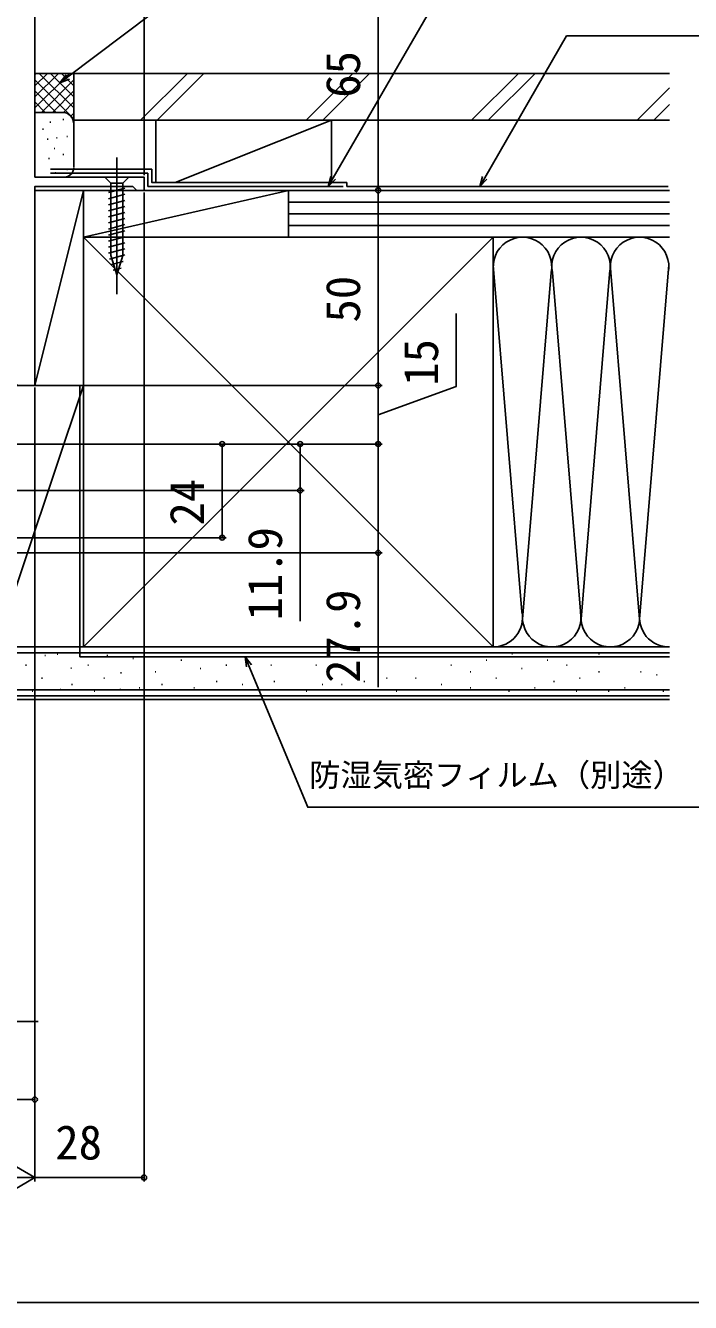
# Model space of a CAD drawing. Units: millimetres, scale not verified. Extents: x -525 to 525, y -783 to 778.
# Drawn here: x 157.6 to 328, y -782.7 to -455.4 of the extents above; entities that cross this region are included whole.
import ezdxf
from ezdxf.enums import TextEntityAlignment as Align

# ---------------------------------------------------------------- set-up
doc = ezdxf.new("R2010")
doc.units = ezdxf.units.MM
doc.header["$LTSCALE"] = 4
for name, color, linetype in [('0-3_YKK_11', 7, 'Continuous'), ('0-6_YKK_13', 4, 'Continuous'), ('0-8_YKK_D', 6, 'Continuous'), ('0-9_YKK_ZWAK', 7, 'Continuous'), ('0-A_YSS_K', 3, 'Continuous'), ('0-B_YSS_KE', 3, 'Continuous')]:
    doc.layers.add(name, color=color, linetype=linetype)
doc.styles.add('ＭＳ ゴシック', font='')
doc.styles.get('ＭＳ ゴシック').set_extended_font_data('MS Gothic')

msp = doc.modelspace()

# ---------------------------------------------------------------- linework, layer by layer
at = {"layer": '0-3_YKK_11'}
msp.add_lwpolyline([(160, -433.7), (160, -494.3), (188, -494.3), (188, -497.7), (186.1, -497.7), (185.6, -497.2), (185.1, -496.7), (160, -496.7), (160, -547.7), (155.758, -547.7), (155.575, -547.58), (155.025, -547.58), (154.842, -547.7), (152.2, -547.7)], dxfattribs=at)
at = {"layer": '0-6_YKK_13'}
for p, q in [((181, -489.3), (181, -524.3)), ((184.1, -494.3), (177.9, -494.3)), ((177.9, -494.3), (179.45, -495.85)), ((178.9, -498.276), (183.1, -497.151)), ((179.45, -495.85), (179.45, -514.384)), ((182.55, -495.85), (179.45, -495.85)), ((184.1, -494.3), (182.55, -495.85)), ((182.55, -514.384), (182.55, -495.85)), ((178.9, -499.829), (183.1, -498.704)), ((178.9, -501.382), (183.1, -500.257)), ((178.9, -502.935), (183.1, -501.81)), ((178.9, -504.488), (183.1, -503.363)), ((178.9, -506.041), (183.1, -504.916)), ((178.9, -507.594), (183.1, -506.469)), ((178.9, -509.147), (183.1, -508.021)), ((178.9, -510.7), (183.1, -509.574)), ((178.9, -512.253), (183.1, -511.127)), ((178.9, -513.806), (183.1, -512.68)), ((179.159, -515.289), (183.1, -514.233)), ((181, -519.3), (179.45, -514.384)), ((179.61, -516.721), (182.646, -515.908)), ((181, -519.3), (182.55, -514.384)), ((180.062, -518.153), (182.112, -517.604))]:
    msp.add_line(p, q, dxfattribs=at)
at = {"layer": '0-8_YKK_D'}
for p, q in [((188, -493.8), (188, -411.7)), ((248, -432.7), (248, -497.7)), ((188, -498.2), (188, -751.701)), ((190, -497.7), (249, -497.7)), ((190, -497.7), (249, -497.7)), ((248, -497.7), (248, -547.7)), ((160, -548.2), (160, -731.701)), ((160, -548.2), (160, -751.701)), ((160, -548.2), (160, -751.701)), ((160.5, -547.7), (249, -547.7)), ((160.5, -547.7), (249, -547.7)), ((248, -562.7), (248, -547.7)), ((133, -562.7), (249, -562.7)), ((133, -562.7), (249, -562.7)), ((133, -562.7), (229, -562.7)), ((133, -562.7), (209, -562.7)), ((208, -562.7), (208, -586.7)), ((130, -574.6), (229, -574.6)), ((75.2, -586.7), (209, -586.7)), ((-125.765, -590.597), (249, -590.597)), ((132.5, -710.701), (160.827, -710.701)), ((130, -730.701), (160, -730.701)), ((160, -750.701), (150.907, -745.451)), ((160, -750.701), (141.813, -750.701)), ((160, -750.701), (150.907, -755.951)), ((160, -750.701), (188, -750.701))]:
    msp.add_line(p, q, dxfattribs=at)
for points in [[(166.414, -470.144), (168.45, -468.608), (269.122, -392.7), (357.103, -392.7)], [(235.21, -496.7), (236.485, -494.492), (269.603, -437.129), (357.899, -437.129)], [(274.027, -496.7), (275.302, -494.492), (296.296, -458.129), (405.117, -458.129)], [(168.862, -469.154), (166.414, -470.144), (168.039, -468.063)], [(237.076, -494.833), (235.21, -496.7), (235.893, -494.15)], [(275.894, -494.833), (274.027, -496.7), (274.711, -494.15)], [(248, -555.2), (268, -547.936), (268, -529.208)], [(228, -562.7), (228, -574.6), (228, -608.082)], [(248, -562.7), (248, -590.597), (248, -625.034)], [(214.245, -619.817), (213.896, -617.2), (215.507, -619.292)], [(213.896, -617.2), (214.876, -619.554), (229.953, -655.775), (349.868, -655.775)]]:
    msp.add_lwpolyline(points, dxfattribs=at)
for centre in [(248, -497.7), (248, -497.7), (248, -547.7), (248, -547.7), (208, -562.7), (228, -562.7), (248, -562.7), (248, -562.7), (228, -574.6), (208, -586.7), (248, -590.597), (160, -730.701), (188, -750.701)]:
    msp.add_circle(centre, 0.637, dxfattribs=at)
at = {"layer": '0-9_YKK_ZWAK'}
msp.add_lwpolyline([(-525, -782.7), (525, -782.7), (525, 747.3)], dxfattribs=at)
at = {"layer": '0-A_YSS_K'}
for p, q in [((160, -468.073), (160.373, -467.7)), ((170, -467.7), (160, -467.7)), ((160, -476.558), (168.858, -467.7)), ((160, -473.729), (166.029, -467.7)), ((160, -470.901), (163.201, -467.7)), ((161.142, -467.7), (170, -476.558)), ((163.971, -467.7), (170, -473.729)), ((166.799, -467.7), (170, -470.901)), ((169.627, -467.7), (170, -468.073)), ((170, -480.7), (170, -467.7)), ((199.11, -467.7), (187.11, -479.7)), ((203.353, -467.7), (191.353, -479.7)), ((241.537, -467.7), (229.537, -479.7)), ((245.779, -467.7), (233.779, -479.7)), ((283.963, -467.7), (271.963, -479.7)), ((288.206, -467.7), (276.206, -479.7)), ((160, -469.386), (170, -479.386)), ((161.686, -477.7), (170, -469.386)), ((160, -472.215), (165.485, -477.7)), ((164.515, -477.7), (170, -472.215)), ((322.658, -471.431), (314.389, -479.7)), ((160, -475.043), (162.675, -477.718)), ((167, -477.7), (160, -477.7)), ((167.325, -477.718), (170, -475.043)), ((322.658, -475.674), (318.632, -479.7)), ((163.857, -480.195), (164.057, -480.195)), ((167.195, -479.528), (167.395, -479.528)), ((169.205, -478.666), (170, -477.872)), ((170, -491.69), (170, -480.7)), ((191, -479.7), (191, -495.7)), ((191, -479.7), (236, -479.7)), ((196, -495.7), (236, -479.7)), ((236, -479.7), (236, -495.7)), ((162.001, -482.026), (162.201, -482.026)), ((165.526, -484.201), (165.726, -484.201)), ((168.196, -483.867), (168.396, -483.867)), ((163.189, -484.535), (163.389, -484.535)), ((164.923, -486.994), (165.123, -486.994)), ((163.523, -489.542), (163.723, -489.542)), ((167.195, -488.541), (167.395, -488.541)), ((165.192, -493.214), (165.392, -493.214)), ((168.196, -492.382), (168.396, -492.382)), ((160.3, -494.3), (167, -494.3)), ((160, -547.7), (172.5, -497.7)), ((225, -497.7), (172.5, -509.7)), ((236, -497.7), (191, -497.7)), ((322.658, -497.7), (225, -497.7)), ((225, -509.7), (225, -497.7)), ((322.658, -500.7), (225, -500.7)), ((322.658, -503.7), (225, -503.7)), ((322.658, -506.7), (225, -506.7)), ((172.5, -614.7), (277.5, -509.7)), ((172.5, -509.7), (277.5, -614.7)), ((225, -509.7), (322.658, -509.7)), ((277.5, -509.7), (322.658, -509.7)), ((277.506, -516.894), (284.842, -605.668)), ((315, -607.581), (322.501, -516.807)), ((292.342, -518.732), (285, -607.581)), ((300, -607.581), (292.658, -518.732)), ((307.39, -518.145), (300, -607.581)), ((307.661, -518.765), (315, -607.581)), ((172.5, -547.7), (150, -547.7)), ((172.5, -547.7), (150, -614.7)), ((172.5, -614.7), (172.5, -547.7)), ((172.5, -614.7), (150, -614.7)), ((277.5, -614.7), (322.658, -614.7)), ((322.658, -616.2), (150, -616.2)), ((162.565, -616.919), (162.765, -616.919)), ((165.684, -616.53), (165.884, -616.53)), ((178.481, -616.919), (178.681, -616.919)), ((185.108, -617.699), (185.308, -617.699)), ((189.199, -617.266), (189.399, -617.266)), ((197.44, -618.09), (197.64, -618.09)), ((213.924, -617.266), (214.124, -617.266)), ((226.217, -617.266), (226.417, -617.266)), ((236.931, -617.266), (237.131, -617.266)), ((250.118, -617.266), (250.318, -617.266)), ((259.184, -617.266), (259.384, -617.266)), ((275.667, -618.09), (275.867, -618.09)), ((282.26, -616.442), (282.46, -616.442)), ((291.326, -618.09), (291.526, -618.09)), ((304.513, -616.442), (304.713, -616.442)), ((311.106, -617.266), (311.306, -617.266)), ((320.996, -617.266), (321.196, -617.266)), ((157.623, -619.414), (157.823, -619.414)), ((169.192, -620.148), (169.392, -620.148)), ((173.54, -619.414), (173.74, -619.414)), ((181.989, -621.317), (182.19, -621.317)), ((190.847, -621.062), (191.047, -621.062)), ((202.385, -620.238), (202.585, -620.238)), ((208.979, -619.414), (209.179, -619.414)), ((220.448, -619.414), (220.648, -619.414)), ((231.986, -619.414), (232.186, -619.414)), ((242.701, -619.414), (242.901, -619.414)), ((266.601, -619.414), (266.801, -619.414)), ((271.546, -621.062), (271.746, -621.062)), ((284.733, -620.238), (284.933, -620.238)), ((296.271, -619.414), (296.471, -619.414)), ((304.513, -621.062), (304.713, -621.062)), ((315.227, -621.062), (315.427, -621.062)), ((161.744, -622.711), (161.944, -622.711)), ((169.419, -624.359), (169.619, -624.359)), ((177.661, -622.711), (177.861, -622.711)), ((192.495, -624.359), (192.695, -624.359)), ((206.506, -623.535), (206.706, -623.535)), ((213.099, -624.359), (213.299, -624.359)), ((221.272, -623.535), (221.472, -623.535)), ((233.635, -624.359), (233.835, -624.359)), ((238.58, -624.359), (238.78, -624.359)), ((244.349, -623.535), (244.549, -623.535)), ((250.118, -622.711), (250.318, -622.711)), ((257.535, -622.711), (257.735, -622.711)), ((264.129, -624.359), (264.329, -624.359)), ((278.139, -622.711), (278.339, -622.711)), ((292.974, -623.535), (293.174, -623.535)), ((299.568, -622.711), (299.768, -622.711)), ((319.347, -621.887), (319.547, -621.887)), ((322.658, -625.7), (150, -625.7)), ((322.658, -628.2), (150, -628.2)), ((159.272, -626.007), (159.472, -626.007)), ((166.463, -625.605), (166.663, -625.605)), ((175.188, -626.007), (175.388, -626.007)), ((181.8, -625.605), (182, -625.605)), ((186.726, -625.183), (186.926, -625.183)), ((200.737, -625.183), (200.937, -625.183)), ((229.514, -626.007), (229.714, -626.007)), ((252.59, -626.007), (252.79, -626.007)), ((271.546, -625.183), (271.746, -625.183)), ((281.436, -626.007), (281.636, -626.007)), ((288.029, -625.183), (288.229, -625.183)), ((298.743, -626.007), (298.943, -626.007)), ((306.985, -626.007), (307.185, -626.007)), ((311.106, -625.183), (311.306, -625.183)), ((320.996, -626.007), (321.196, -626.007))]:
    msp.add_line(p, q, dxfattribs=at)
for points in [[(172.5, -547.7), (172.5, -497.7), (160, -497.7), (160, -547.7)], [(225, -509.7), (225, -497.7), (172.5, -497.7), (172.5, -509.7)]]:
    msp.add_lwpolyline(points, close=True, dxfattribs=at)
for centre, radius, start, end in [((167, -480.7), 3, 360, 90), ((167.392, -491.721), 2.609, 261.34878, 358.26236), ((285, -517.2), 7.5, 348.21668, 191.78379), ((300, -517.2), 7.5, 348.21668, 191.78379), ((315, -517.2), 7.5, 348.21668, 191.78379), ((277.5, -607.2), 7.5, 270, 11.78353), ((292.5, -607.2), 7.5, 168.21646, 11.78353), ((307.5, -607.2), 7.5, 168.21646, 11.78353), ((322.5, -607.2), 7.5, 168.21646, 271.20759)]:
    msp.add_arc(centre, radius, start, end, dxfattribs=at)
at = {"layer": '0-B_YSS_KE'}
for p, q in [((322.658, -479.7), (170, -479.7)), ((190, -492.3), (164, -492.3)), ((189, -493.3), (164, -493.3)), ((240, -495.7), (240, -496.7)), ((240, -496.7), (322.342, -496.7)), ((277.5, -523.665), (277.5, -509.7)), ((277.5, -614.7), (277.5, -517.2)), ((171.5, -547.7), (171.5, -617.2)), ((322.658, -614.7), (150, -614.7)), ((171.5, -617.2), (322.658, -617.2)), ((322.658, -627.2), (150, -627.2))]:
    msp.add_line(p, q, dxfattribs=at)
for points in [[(322.658, -467.7), (170, -467.7), (170, -479.7)], [(189, -493.3), (189, -496.7), (239, -496.7)], [(190, -492.3), (190, -495.7), (240, -495.7)], [(277.5, -509.7), (172.5, -509.7), (172.5, -614.7), (277.5, -614.7)]]:
    msp.add_lwpolyline(points, dxfattribs=at)

# ---------------------------------------------------------------- texts
at = {"layer": '0-8_YKK_D', "style": 'ＭＳ ゴシック'}
for s, p in [('65', (246, -473.961)), ('50', (246, -531.564)), ('15', (266, -547.777)), ('24', (206, -583.598)), ('11.9', (226, -607.923)), ('27.9', (246, -623.92))]:
    msp.add_text(s, height=8.798, rotation=90, dxfattribs=at).set_placement(p, align=Align.BOTTOM_LEFT)
for s, height, p in [('防湿気密フィルム（別途）', 5.865, (230.332, -652.211)), ('28', 8.798, (165.239, -748.701))]:
    msp.add_text(s, height=height, dxfattribs=at).set_placement(p, align=Align.BOTTOM_LEFT)

doc.saveas('drawing.dxf')
